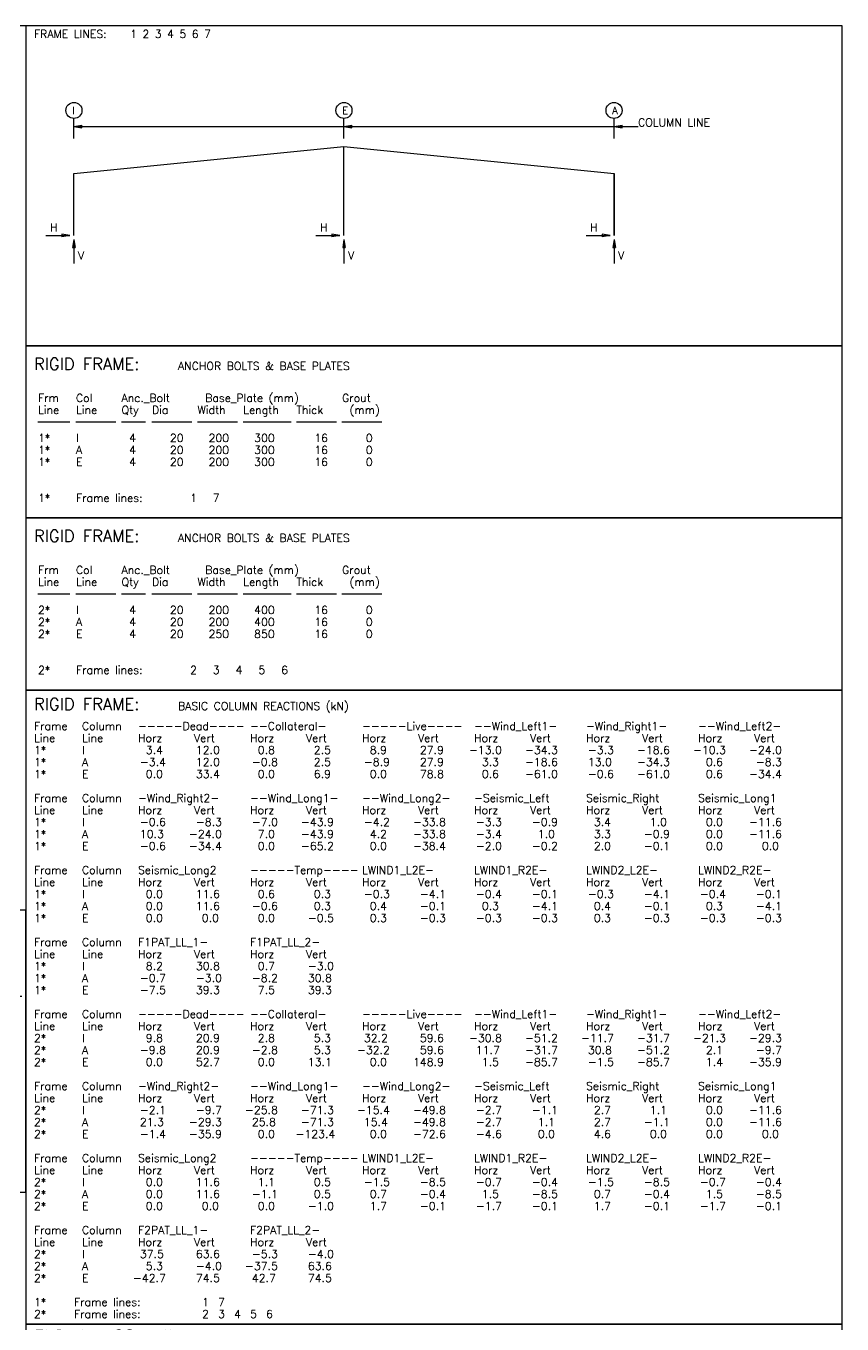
# Model space of a CAD drawing. Extents: x 0 to 154337, y 0 to 109138.
# Drawn here: x 109535 to 154337, y 37873 to 109138 of the extents above; entities that cross this region are included whole.
import ezdxf

# ---------------------------------------------------------------- set-up
doc = ezdxf.new("R2010")
doc.units = 0
doc.linetypes.add('CONTIN', pattern=[0])
doc.layers.get('0').update_dxf_attribs({"linetype": 'CONTIN'})
for name, color, linetype in [('1', 7, 'CONTIN'), ('13', 1, 'CONTIN'), ('14', 7, 'CONTIN'), ('20', 7, 'CONTIN'), ('22', 7, 'CONTIN'), ('26', 7, 'CONTIN')]:
    doc.layers.add(name, color=color, linetype=linetype)
doc.styles.add('SIMPLEX', font='SIMPLEX')

# ---------------------------------------------------------------- blocks, each defined once
blk = doc.blocks.new('MARROW')
for p, q in [((0, 0), (-2.54, 0.42)), ((-2.54, 0.42), (-2.54, -0.42)), ((0, 0), (-2.54, -0.42))]:
    blk.add_line(p, q)
blk = doc.blocks.new('RFRM-1', base_point=(-2635.405, 11498.392))
for p, q in [((42166.469, 11498.392), (-2635.405, 11498.392)), ((-2635.405, 11498.392), (-2635.405, -6070.971)), ((42166.469, -6070.971), (42166.469, 11498.392)), ((-2635.405, -6070.971), (42166.469, -6070.971))]:
    blk.add_line(p, q)
at = {"layer": '1'}
for p, q in [((0, 5323.912), (0, 6421.998)), ((14824.147, 5323.912), (14824.147, 6421.998)), ((29648.295, 5323.912), (29648.295, 6421.998)), ((0, 5982.763), (30965.998, 5982.763)), ((0, 3402.263), (14824.147, 4884.678)), ((14824.147, 4884.678), (29648.295, 3402.263)), ((14824.147, 0), (14824.147, 4884.678)), ((0, 0), (0, 3402.263)), ((0, 0), (0, 3402.263)), ((29648.295, 3402.263), (29648.295, 0)), ((29648.295, 0), (29648.295, 3402.263)), ((-1537.319, 0), (-219.617, 0)), ((13286.829, 0), (14604.53, 0)), ((28110.975, 0), (29428.678, 0)), ((0, -219.617), (0, -1537.319)), ((14824.147, -219.617), (14824.147, -1537.319)), ((29648.295, -219.617), (29648.295, -1537.319))]:
    blk.add_line(p, q, dxfattribs=at)
at = {"layer": '13'}
for centre in [(0, 6861.232), (14824.147, 6861.232), (29648.295, 6861.232)]:
    blk.add_circle(centre, 439.234, dxfattribs=at)
at = {"layer": '1', "xscale": 172.927, "yscale": 172.927, "zscale": 172.927}
for p, rotation in [((0, 5982.763), 180), ((14824.147, 5982.763), 180), ((29648.295, 5982.763), 180), ((0, -219.617), 90), ((14824.147, -219.617), 90), ((29648.295, -219.617), 90)]:
    blk.add_blockref('MARROW', p, dxfattribs=dict(at, rotation=rotation))
for p in [(-219.617, 0), (14604.53, 0), (29428.678, 0)]:
    blk.add_blockref('MARROW', p, dxfattribs=at)
at = {"layer": '13', "style": 'SIMPLEX'}
for s, p in [('I', (-98.828, 6663.576)), ('E', (14725.319, 6663.576)), ('A', (29549.467, 6663.576))]:
    blk.add_text(s, height=395.311, dxfattribs=at).set_placement(p)
at = {"layer": '14', "style": 'SIMPLEX'}
for s, p in [('FRAME LINES:', (-2196.171, 10839.541)), ('1 2 3 4 5 6 7', (3074.639, 10839.541)), ('COLUMN LINE', (30965.998, 5982.763)), ('H', (-1317.702, 219.617)), ('H', (13506.445, 219.617)), ('H', (28330.594, 219.617)), ('V', (219.617, -1317.702)), ('V', (15043.766, -1317.702)), ('V', (29867.912, -1317.702))]:
    blk.add_text(s, height=439.234, dxfattribs=at).set_placement(p)
blk = doc.blocks.new('BOLT01')
for p, q in [((44801.875, 0), (0, 0)), ((0, 0), (0, -9443.533)), ((44801.875, -9443.533), (44801.875, 0)), ((0, -9443.533), (44801.875, -9443.533))]:
    blk.add_line(p, q)
at = {"layer": '14'}
for p, q in [((658.851, -4172.724), (2415.787, -4172.724)), ((2745.213, -4172.724), (4941.384, -4172.724)), ((5248.847, -4172.724), (6566.55, -4172.724)), ((6917.936, -4172.724), (9114.106, -4172.724)), ((9421.569, -4172.724), (11617.739, -4172.724)), ((11925.202, -4172.724), (14560.607, -4172.724)), ((14846.107, -4172.724), (17042.277, -4172.724)), ((17349.74, -4172.724), (19545.91, -4172.724))]:
    blk.add_line(p, q, dxfattribs=at)
at = {"layer": '13', "style": 'SIMPLEX'}
for s, p in [('1*', (658.851, -5270.809)), ('I', (2745.213, -5270.809)), ('1*', (658.851, -5929.661)), ('A', (2745.213, -5929.661)), ('1*', (658.851, -6588.512)), ('E', (2745.213, -6588.512)), ('1*', (658.851, -8565.065)), ('1', (9004.297, -8565.065)), ('7', (10256.114, -8565.065))]:
    blk.add_text(s, height=439.234, dxfattribs=at).set_placement(p)
at = {"layer": '14', "style": 'SIMPLEX'}
for s, p in [('Frm', (658.851, -3074.639)), ('Col', (2745.213, -3074.639)), ('Anc._Bolt', (5248.847, -3074.639)), ('Base_Plate (mm)', (9838.841, -3074.639)), ('Grout', (17349.74, -3074.639)), ('Line', (658.851, -3733.49)), ('Line', (2745.213, -3733.49)), ('Qty', (5248.847, -3733.49)), ('Dia', (6917.936, -3733.49)), ('Width', (9421.569, -3733.49)), ('Length', (11925.202, -3733.49)), ('Thick', (14846.107, -3733.49)), ('(mm)', (17767.014, -3733.49)), ('Frame lines:', (2745.213, -8565.065))]:
    blk.add_text(s, height=439.234, dxfattribs=at).set_placement(p)
at = {"layer": '20', "style": 'SIMPLEX'}
for s, height, p in [('RIGID FRAME:', 658.851, (439.234, -1317.702)), ('ANCHOR BOLTS & BASE PLATES', 439.234, (8345.448, -1317.702))]:
    blk.add_text(s, height=height, dxfattribs=at).set_placement(p)
at = {"layer": '26', "style": 'SIMPLEX'}
for s, p in [('4', (5666.119, -5270.809)), ('   20', (6917.936, -5270.809)), ('  200', (9421.569, -5270.809)), ('  300', (11925.202, -5270.809)), ('   16', (14846.107, -5270.809)), ('    0', (17349.74, -5270.809)), ('4', (5666.119, -5929.661)), ('   20', (6917.936, -5929.661)), ('  200', (9421.569, -5929.661)), ('  300', (11925.202, -5929.661)), ('   16', (14846.107, -5929.661)), ('    0', (17349.74, -5929.661)), ('4', (5666.119, -6588.512)), ('   20', (6917.936, -6588.512)), ('  200', (9421.569, -6588.512)), ('  300', (11925.202, -6588.512)), ('   16', (14846.107, -6588.512)), ('    0', (17349.74, -6588.512))]:
    blk.add_text(s, height=439.234, dxfattribs=at).set_placement(p)
blk = doc.blocks.new('BOLT02')
for p, q in [((44801.875, 0), (0, 0)), ((0, 0), (0, -9443.533)), ((44801.875, -9443.533), (44801.875, 0)), ((0, -9443.533), (44801.875, -9443.533))]:
    blk.add_line(p, q)
at = {"layer": '14'}
for p, q in [((658.851, -4172.724), (2415.787, -4172.724)), ((2745.213, -4172.724), (4941.384, -4172.724)), ((5248.847, -4172.724), (6566.55, -4172.724)), ((6917.936, -4172.724), (9114.106, -4172.724)), ((9421.569, -4172.724), (11617.739, -4172.724)), ((11925.202, -4172.724), (14560.607, -4172.724)), ((14846.107, -4172.724), (17042.277, -4172.724)), ((17349.74, -4172.724), (19545.91, -4172.724))]:
    blk.add_line(p, q, dxfattribs=at)
at = {"layer": '13', "style": 'SIMPLEX'}
for s, p in [('2*', (658.851, -5270.809)), ('I', (2745.213, -5270.809)), ('2*', (658.851, -5929.661)), ('A', (2745.213, -5929.661)), ('2*', (658.851, -6588.512)), ('E', (2745.213, -6588.512)), ('2*', (658.851, -8565.065)), ('2', (9004.297, -8565.065)), ('3', (10256.114, -8565.065)), ('4', (11507.932, -8565.065)), ('5', (12759.749, -8565.065)), ('6', (14011.566, -8565.065))]:
    blk.add_text(s, height=439.234, dxfattribs=at).set_placement(p)
at = {"layer": '14', "style": 'SIMPLEX'}
for s, p in [('Frm', (658.851, -3074.639)), ('Col', (2745.213, -3074.639)), ('Anc._Bolt', (5248.847, -3074.639)), ('Base_Plate (mm)', (9838.841, -3074.639)), ('Grout', (17349.74, -3074.639)), ('Line', (658.851, -3733.49)), ('Line', (2745.213, -3733.49)), ('Qty', (5248.847, -3733.49)), ('Dia', (6917.936, -3733.49)), ('Width', (9421.569, -3733.49)), ('Length', (11925.202, -3733.49)), ('Thick', (14846.107, -3733.49)), ('(mm)', (17767.014, -3733.49)), ('Frame lines:', (2745.213, -8565.065))]:
    blk.add_text(s, height=439.234, dxfattribs=at).set_placement(p)
at = {"layer": '20', "style": 'SIMPLEX'}
for s, height, p in [('RIGID FRAME:', 658.851, (439.234, -1317.702)), ('ANCHOR BOLTS & BASE PLATES', 439.234, (8345.448, -1317.702))]:
    blk.add_text(s, height=height, dxfattribs=at).set_placement(p)
at = {"layer": '26', "style": 'SIMPLEX'}
for s, p in [('4', (5666.119, -5270.809)), ('   20', (6917.936, -5270.809)), ('  200', (9421.569, -5270.809)), ('  400', (11925.202, -5270.809)), ('   16', (14846.107, -5270.809)), ('    0', (17349.74, -5270.809)), ('4', (5666.119, -5929.661)), ('   20', (6917.936, -5929.661)), ('  200', (9421.569, -5929.661)), ('  400', (11925.202, -5929.661)), ('   16', (14846.107, -5929.661)), ('    0', (17349.74, -5929.661)), ('4', (5666.119, -6588.512)), ('   20', (6917.936, -6588.512)), ('  250', (9421.569, -6588.512)), ('  850', (11925.202, -6588.512)), ('   16', (14846.107, -6588.512)), ('    0', (17349.74, -6588.512))]:
    blk.add_text(s, height=439.234, dxfattribs=at).set_placement(p)
blk = doc.blocks.new('RFBASE')
at = {"layer": '1'}
for p, q in [((44801.875, 0), (0, 0)), ((0, 0), (0, -34809.293)), ((44801.875, -34809.293), (44801.875, 0)), ((0, -34809.293), (44801.875, -34809.293))]:
    blk.add_line(p, q, dxfattribs=at)
at = {"layer": '13', "style": 'SIMPLEX'}
for s, p in [('1*', (439.234, -3513.873)), ('I', (3074.639, -3513.873)), ('1*', (439.234, -4172.724)), ('A', (3074.639, -4172.724)), ('1*', (439.234, -4831.576)), ('E', (3074.639, -4831.576)), ('1*', (439.234, -7466.981)), ('I', (3074.639, -7466.981)), ('1*', (439.234, -8125.832)), ('A', (3074.639, -8125.832)), ('1*', (439.234, -8784.683)), ('E', (3074.639, -8784.683)), ('1*', (439.234, -11420.088)), ('I', (3074.639, -11420.088)), ('1*', (439.234, -12078.939)), ('A', (3074.639, -12078.939)), ('1*', (439.234, -12737.79)), ('E', (3074.639, -12737.79)), ('1*', (439.234, -15373.194)), ('I', (3074.639, -15373.194)), ('1*', (439.234, -16032.046)), ('A', (3074.639, -16032.046)), ('1*', (439.234, -16690.896)), ('E', (3074.639, -16690.896)), ('2*', (439.234, -19326.303)), ('I', (3074.639, -19326.303)), ('2*', (439.234, -19985.154)), ('A', (3074.639, -19985.154)), ('2*', (439.234, -20644.004)), ('E', (3074.639, -20644.004)), ('2*', (439.234, -23279.41)), ('2*', (439.234, -23938.262)), ('A', (3074.639, -23938.262)), ('I', (3074.639, -23279.41)), ('2*', (439.234, -24597.111)), ('E', (3074.639, -24597.111)), ('2*', (439.234, -27232.518)), ('I', (3074.639, -27232.518)), ('2*', (439.234, -27891.367)), ('A', (3074.639, -27891.367)), ('2*', (439.234, -28550.217)), ('E', (3074.639, -28550.217)), ('2*', (439.234, -31185.619)), ('I', (3074.639, -31185.619)), ('2*', (439.234, -31844.469)), ('2*', (439.234, -32503.318)), ('A', (3074.639, -31844.469)), ('E', (3074.639, -32503.318)), ('1*', (439.234, -33821.016)), ('1', (9663.15, -33821.016)), ('7', (10541.618, -33821.016)), ('2*', (439.234, -34479.867)), ('2', (9663.15, -34479.867)), ('3', (10541.618, -34479.867)), ('4', (11420.087, -34479.867)), ('5', (12298.555, -34479.867)), ('6', (13177.023, -34479.867))]:
    blk.add_text(s, height=439.234, dxfattribs=at).set_placement(p)
at = {"layer": '14', "style": 'SIMPLEX'}
for s, p in [('Frame', (439.234, -2196.171)), ('Column', (3074.639, -2196.171)), ('-----Dead----', (6149.278, -2196.171)), ('--Collateral-', (12298.555, -2196.171)), ('-----Live----', (18447.832, -2196.171)), ('--Wind_Left1-', (24597.109, -2196.171)), ('-Wind_Right1-', (30746.387, -2196.171)), ('--Wind_Left2-', (36895.664, -2196.171)), ('Line', (439.234, -2855.022)), ('Line', (3074.639, -2855.022)), ('Horz', (6149.278, -2855.022)), ('Vert', (9223.916, -2855.022)), ('Horz', (12298.555, -2855.022)), ('Vert', (15373.193, -2855.022)), ('Horz', (18447.832, -2855.022)), ('Vert', (21522.471, -2855.022)), ('Horz', (24597.109, -2855.022)), ('Vert', (27671.75, -2855.022)), ('Horz', (30746.387, -2855.022)), ('Vert', (33821.023, -2855.022)), ('Horz', (36895.664, -2855.022)), ('Vert', (39970.305, -2855.022)), ('-Wind_Right2-', (6149.278, -6149.278)), ('--Wind_Long1-', (12298.555, -6149.278)), ('--Wind_Long2-', (18447.832, -6149.278)), ('-Seismic_Left', (24597.109, -6149.278)), ('Seismic_Right', (30746.387, -6149.278)), ('Seismic_Long1', (36895.664, -6149.278)), ('Frame', (439.234, -6149.278)), ('Line', (439.234, -6808.13)), ('Column', (3074.639, -6149.278)), ('Line', (3074.639, -6808.13)), ('Horz', (6149.278, -6808.13)), ('Vert', (9223.916, -6808.13)), ('Horz', (12298.555, -6808.13)), ('Vert', (15373.193, -6808.13)), ('Horz', (18447.832, -6808.13)), ('Vert', (21522.471, -6808.13)), ('Horz', (24597.109, -6808.13)), ('Vert', (27671.75, -6808.13)), ('Horz', (30746.387, -6808.13)), ('Vert', (33821.023, -6808.13)), ('Horz', (36895.664, -6808.13)), ('Vert', (39970.305, -6808.13)), ('Frame', (439.234, -10102.386)), ('Column', (3074.639, -10102.386)), ('Seismic_Long2', (6149.278, -10102.386)), ('-----Temp----', (12298.555, -10102.386)), ('LWIND1_L2E-', (18447.832, -10102.386)), ('LWIND1_R2E-', (24597.109, -10102.386)), ('LWIND2_L2E-', (30746.387, -10102.386)), ('LWIND2_R2E-', (36895.664, -10102.386)), ('Line', (439.234, -10761.236)), ('Line', (3074.639, -10761.236)), ('Horz', (6149.278, -10761.236)), ('Vert', (9223.916, -10761.236)), ('Horz', (12298.555, -10761.236)), ('Vert', (15373.193, -10761.236)), ('Horz', (18447.832, -10761.236)), ('Vert', (21522.471, -10761.236)), ('Horz', (24597.109, -10761.236)), ('Vert', (27671.75, -10761.236)), ('Horz', (30746.387, -10761.236)), ('Vert', (33821.023, -10761.236)), ('Horz', (36895.664, -10761.236)), ('Vert', (39970.305, -10761.236)), ('Frame', (439.234, -14055.492)), ('Column', (3074.639, -14055.492)), ('F1PAT_LL_1-', (6149.278, -14055.492)), ('F1PAT_LL_2-', (12298.555, -14055.492)), ('Line', (439.234, -14714.344)), ('Line', (3074.639, -14714.344)), ('Horz', (6149.278, -14714.344)), ('Vert', (9223.916, -14714.344)), ('Horz', (12298.555, -14714.344)), ('Vert', (15373.193, -14714.344)), ('Frame', (439.234, -18008.6)), ('Column', (3074.639, -18008.6)), ('-----Dead----', (6149.278, -18008.6)), ('--Collateral-', (12298.555, -18008.6)), ('-----Live----', (18447.832, -18008.6)), ('--Wind_Left1-', (24597.109, -18008.6)), ('-Wind_Right1-', (30746.387, -18008.6)), ('--Wind_Left2-', (36895.664, -18008.6)), ('Line', (439.234, -18667.451)), ('Line', (3074.639, -18667.451)), ('Horz', (6149.278, -18667.451)), ('Vert', (9223.916, -18667.451)), ('Horz', (12298.555, -18667.451)), ('Vert', (15373.193, -18667.451)), ('Horz', (18447.832, -18667.451)), ('Vert', (21522.471, -18667.451)), ('Horz', (24597.109, -18667.451)), ('Vert', (27671.75, -18667.451)), ('Horz', (30746.387, -18667.451)), ('Vert', (33821.023, -18667.451)), ('Horz', (36895.664, -18667.451)), ('Vert', (39970.305, -18667.451)), ('Frame', (439.234, -21961.707)), ('Column', (3074.639, -21961.707)), ('-Wind_Right2-', (6149.278, -21961.707)), ('--Wind_Long1-', (12298.555, -21961.707)), ('--Wind_Long2-', (18447.832, -21961.707)), ('-Seismic_Left', (24597.109, -21961.707)), ('Seismic_Right', (30746.387, -21961.707)), ('Seismic_Long1', (36895.664, -21961.707)), ('Line', (439.234, -22620.559)), ('Line', (3074.639, -22620.559)), ('Horz', (6149.278, -22620.559)), ('Vert', (9223.916, -22620.559)), ('Horz', (12298.555, -22620.559)), ('Vert', (15373.193, -22620.559)), ('Horz', (18447.832, -22620.559)), ('Vert', (21522.471, -22620.559)), ('Horz', (24597.109, -22620.559)), ('Vert', (27671.75, -22620.559)), ('Horz', (30746.387, -22620.559)), ('Vert', (33821.023, -22620.559)), ('Horz', (36895.664, -22620.559)), ('Vert', (39970.305, -22620.559)), ('Frame', (439.234, -25914.814)), ('Column', (3074.639, -25914.814)), ('Seismic_Long2', (6149.278, -25914.814)), ('-----Temp----', (12298.555, -25914.814)), ('LWIND1_L2E-', (18447.832, -25914.814)), ('LWIND1_R2E-', (24597.109, -25914.814)), ('LWIND2_L2E-', (30746.387, -25914.814)), ('LWIND2_R2E-', (36895.664, -25914.814)), ('Line', (439.234, -26573.664)), ('Line', (3074.639, -26573.664)), ('Horz', (6149.278, -26573.664)), ('Vert', (9223.916, -26573.664)), ('Horz', (12298.555, -26573.664)), ('Vert', (15373.193, -26573.664)), ('Horz', (18447.832, -26573.664)), ('Vert', (21522.471, -26573.664)), ('Horz', (24597.109, -26573.664)), ('Vert', (27671.75, -26573.664)), ('Horz', (30746.387, -26573.664)), ('Vert', (33821.023, -26573.664)), ('Horz', (36895.664, -26573.664)), ('Vert', (39970.305, -26573.664)), ('Frame', (439.234, -29867.916)), ('Column', (3074.639, -29867.916)), ('F2PAT_LL_1-', (6149.278, -29867.916)), ('F2PAT_LL_2-', (12298.555, -29867.916)), ('Line', (439.234, -30526.766)), ('Line', (3074.639, -30526.766)), ('Horz', (6149.278, -30526.766)), ('Vert', (9223.916, -30526.766)), ('Horz', (12298.555, -30526.766)), ('Vert', (15373.193, -30526.766)), ('Frame lines:', (2635.404, -33821.016)), ('Frame lines:', (2635.404, -34479.867))]:
    blk.add_text(s, height=439.234, dxfattribs=at).set_placement(p)
at = {"layer": '20', "style": 'SIMPLEX'}
for s, height, p in [('RIGID FRAME:', 658.851, (439.234, -1098.085)), ('BASIC COLUMN REACTIONS (kN)', 439.234, (8345.448, -1098.085))]:
    blk.add_text(s, height=height, dxfattribs=at).set_placement(p)
at = {"layer": '26', "style": 'SIMPLEX'}
for s, p in [('    3.4', (5270.809, -3513.873)), ('   12.0', (8345.448, -3513.873)), ('    0.8', (11420.087, -3513.873)), ('    2.5', (14494.725, -3513.873)), ('    8.9', (17569.363, -3513.873)), ('   27.9', (20644.002, -3513.873)), ('  -13.0', (23718.641, -3513.873)), ('  -34.3', (26793.279, -3513.873)), ('   -3.3', (29867.92, -3513.873)), ('  -18.6', (32942.559, -3513.873)), ('  -10.3', (36017.199, -3513.873)), ('  -24.0', (39091.84, -3513.873)), ('   -3.4', (5270.809, -4172.724)), ('   12.0', (8345.448, -4172.724)), ('   -0.8', (11420.087, -4172.724)), ('    2.5', (14494.725, -4172.724)), ('   -8.9', (17569.363, -4172.724)), ('   27.9', (20644.002, -4172.724)), ('    3.3', (23718.641, -4172.724)), ('  -18.6', (26793.279, -4172.724)), ('   13.0', (29867.92, -4172.724)), ('  -34.3', (32942.559, -4172.724)), ('    0.6', (36017.199, -4172.724)), ('   -8.3', (39091.84, -4172.724)), ('    0.0', (5270.809, -4831.576)), ('   33.4', (8345.448, -4831.576)), ('    0.0', (11420.087, -4831.576)), ('    6.9', (14494.725, -4831.576)), ('    0.0', (17569.363, -4831.576)), ('   78.8', (20644.002, -4831.576)), ('    0.6', (23718.641, -4831.576)), ('  -61.0', (26793.279, -4831.576)), ('   -0.6', (29867.92, -4831.576)), ('  -61.0', (32942.559, -4831.576)), ('    0.6', (36017.199, -4831.576)), ('  -34.4', (39091.84, -4831.576)), ('   -0.6', (5270.809, -7466.981)), ('   -8.3', (8345.448, -7466.981)), ('   -7.0', (11420.087, -7466.981)), ('  -43.9', (14494.725, -7466.981)), ('   -4.2', (17569.363, -7466.981)), ('  -33.8', (20644.002, -7466.981)), ('   -3.3', (23718.641, -7466.981)), ('   -0.9', (26793.279, -7466.981)), ('    3.4', (29867.92, -7466.981)), ('    1.0', (32942.559, -7466.981)), ('    0.0', (36017.199, -7466.981)), ('  -11.6', (39091.84, -7466.981)), ('   10.3', (5270.809, -8125.832)), ('  -24.0', (8345.448, -8125.832)), ('    7.0', (11420.087, -8125.832)), ('  -43.9', (14494.725, -8125.832)), ('    4.2', (17569.363, -8125.832)), ('  -33.8', (20644.002, -8125.832)), ('   -3.4', (23718.641, -8125.832)), ('    1.0', (26793.279, -8125.832)), ('    3.3', (29867.92, -8125.832)), ('   -0.9', (32942.559, -8125.832)), ('    0.0', (36017.199, -8125.832)), ('  -11.6', (39091.84, -8125.832)), ('   -0.6', (5270.809, -8784.683)), ('  -34.4', (8345.448, -8784.683)), ('    0.0', (11420.087, -8784.683)), ('  -65.2', (14494.725, -8784.683)), ('    0.0', (17569.363, -8784.683)), ('  -38.4', (20644.002, -8784.683)), ('   -2.0', (23718.641, -8784.683)), ('   -0.2', (26793.279, -8784.683)), ('    2.0', (29867.92, -8784.683)), ('   -0.1', (32942.559, -8784.683)), ('    0.0', (36017.199, -8784.683)), ('    0.0', (39091.84, -8784.683)), ('    0.0', (5270.809, -11420.088)), ('   11.6', (8345.448, -11420.088)), ('    0.6', (11420.087, -11420.088)), ('    0.3', (14494.725, -11420.088)), ('   -0.3', (17569.363, -11420.088)), ('   -4.1', (20644.002, -11420.088)), ('   -0.4', (23718.641, -11420.088)), ('   -0.1', (26793.279, -11420.088)), ('   -0.3', (29867.92, -11420.088)), ('   -4.1', (32942.559, -11420.088)), ('   -0.4', (36017.199, -11420.088)), ('   -0.1', (39091.84, -11420.088)), ('    0.0', (5270.809, -12078.939)), ('   11.6', (8345.448, -12078.939)), ('   -0.6', (11420.087, -12078.939)), ('    0.3', (14494.725, -12078.939)), ('    0.4', (17569.363, -12078.939)), ('   -0.1', (20644.002, -12078.939)), ('    0.3', (23718.641, -12078.939)), ('   -4.1', (26793.279, -12078.939)), ('    0.4', (29867.92, -12078.939)), ('   -0.1', (32942.559, -12078.939)), ('    0.3', (36017.199, -12078.939)), ('   -4.1', (39091.84, -12078.939)), ('    0.0', (5270.809, -12737.79)), ('    0.0', (8345.448, -12737.79)), ('    0.0', (11420.087, -12737.79)), ('   -0.5', (14494.725, -12737.79)), ('    0.3', (17569.363, -12737.79)), ('   -0.3', (20644.002, -12737.79)), ('   -0.3', (23718.641, -12737.79)), ('   -0.3', (26793.279, -12737.79)), ('    0.3', (29867.92, -12737.79)), ('   -0.3', (32942.559, -12737.79)), ('   -0.3', (36017.199, -12737.79)), ('   -0.3', (39091.84, -12737.79)), ('    8.2', (5270.809, -15373.194)), ('   30.8', (8345.448, -15373.194)), ('    0.7', (11420.087, -15373.194)), ('   -3.0', (14494.725, -15373.194)), ('   -0.7', (5270.809, -16032.046)), ('   -3.0', (8345.448, -16032.046)), ('   -8.2', (11420.087, -16032.046)), ('   30.8', (14494.725, -16032.046)), ('   -7.5', (5270.809, -16690.896)), ('   39.3', (8345.448, -16690.896)), ('    7.5', (11420.087, -16690.896)), ('   39.3', (14494.725, -16690.896)), ('    9.8', (5270.809, -19326.303)), ('   20.9', (8345.448, -19326.303)), ('    2.8', (11420.087, -19326.303)), ('    5.3', (14494.725, -19326.303)), ('   32.2', (17569.363, -19326.303)), ('   59.6', (20644.002, -19326.303)), ('  -30.8', (23718.641, -19326.303)), ('  -51.2', (26793.279, -19326.303)), ('  -11.7', (29867.92, -19326.303)), ('  -31.7', (32942.559, -19326.303)), ('  -21.3', (36017.199, -19326.303)), ('  -29.3', (39091.84, -19326.303)), ('   -9.8', (5270.809, -19985.154)), ('   20.9', (8345.448, -19985.154)), ('   -2.8', (11420.087, -19985.154)), ('    5.3', (14494.725, -19985.154)), ('  -32.2', (17569.363, -19985.154)), ('   59.6', (20644.002, -19985.154)), ('   11.7', (23718.641, -19985.154)), ('  -31.7', (26793.279, -19985.154)), ('   30.8', (29867.92, -19985.154)), ('  -51.2', (32942.559, -19985.154)), ('    2.1', (36017.199, -19985.154)), ('   -9.7', (39091.84, -19985.154)), ('    0.0', (5270.809, -20644.004)), ('   52.7', (8345.448, -20644.004)), ('    0.0', (11420.087, -20644.004)), ('   13.1', (14494.725, -20644.004)), ('    0.0', (17569.363, -20644.004)), ('  148.9', (20644.002, -20644.004)), ('    1.5', (23718.641, -20644.004)), ('  -85.7', (26793.279, -20644.004)), ('   -1.5', (29867.92, -20644.004)), ('  -85.7', (32942.559, -20644.004)), ('    1.4', (36017.199, -20644.004)), ('  -35.9', (39091.84, -20644.004)), ('   21.3', (5270.809, -23938.262)), ('   -2.1', (5270.809, -23279.41)), ('  -29.3', (8345.448, -23938.262)), ('   -9.7', (8345.448, -23279.41)), ('  -25.8', (11420.087, -23279.41)), ('   25.8', (11420.087, -23938.262)), ('  -71.3', (14494.725, -23279.41)), ('  -71.3', (14494.725, -23938.262)), ('  -15.4', (17569.363, -23279.41)), ('   15.4', (17569.363, -23938.262)), ('  -49.8', (20644.002, -23279.41)), ('  -49.8', (20644.002, -23938.262)), ('   -2.7', (23718.641, -23279.41)), ('   -2.7', (23718.641, -23938.262)), ('   -1.1', (26793.279, -23279.41)), ('    1.1', (26793.279, -23938.262)), ('    2.7', (29867.92, -23279.41)), ('    2.7', (29867.92, -23938.262)), ('   -1.1', (32942.559, -23938.262)), ('    1.1', (32942.559, -23279.41)), ('    0.0', (36017.199, -23279.41)), ('    0.0', (36017.199, -23938.262)), ('  -11.6', (39091.84, -23279.41)), ('  -11.6', (39091.84, -23938.262)), ('   -1.4', (5270.809, -24597.111)), ('  -35.9', (8345.448, -24597.111)), ('    0.0', (11420.087, -24597.111)), (' -123.4', (14494.725, -24597.111)), ('    0.0', (17569.363, -24597.111)), ('  -72.6', (20644.002, -24597.111)), ('   -4.6', (23718.641, -24597.111)), ('    0.0', (26793.279, -24597.111)), ('    4.6', (29867.92, -24597.111)), ('    0.0', (32942.559, -24597.111)), ('    0.0', (36017.199, -24597.111)), ('    0.0', (39091.84, -24597.111)), ('    0.0', (5270.809, -27232.518)), ('   11.6', (8345.448, -27232.518)), ('    1.1', (11420.087, -27232.518)), ('    0.5', (14494.725, -27232.518)), ('   -1.5', (17569.363, -27232.518)), ('   -8.5', (20644.002, -27232.518)), ('   -0.7', (23718.641, -27232.518)), ('   -0.4', (26793.279, -27232.518)), ('   -1.5', (29867.92, -27232.518)), ('   -8.5', (32942.559, -27232.518)), ('   -0.7', (36017.199, -27232.518)), ('   -0.4', (39091.84, -27232.518)), ('    0.0', (5270.809, -27891.367)), ('   11.6', (8345.448, -27891.367)), ('   -1.1', (11420.087, -27891.367)), ('    0.5', (14494.725, -27891.367)), ('    0.7', (17569.363, -27891.367)), ('   -0.4', (20644.002, -27891.367)), ('    1.5', (23718.641, -27891.367)), ('   -8.5', (26793.279, -27891.367)), ('    0.7', (29867.92, -27891.367)), ('   -0.4', (32942.559, -27891.367)), ('    1.5', (36017.199, -27891.367)), ('   -8.5', (39091.84, -27891.367)), ('    0.0', (5270.809, -28550.217)), ('    0.0', (8345.448, -28550.217)), ('    0.0', (11420.087, -28550.217)), ('   -1.0', (14494.725, -28550.217)), ('    1.7', (17569.363, -28550.217)), ('   -0.1', (20644.002, -28550.217)), ('   -1.7', (23718.641, -28550.217)), ('   -0.1', (26793.279, -28550.217)), ('    1.7', (29867.92, -28550.217)), ('   -0.1', (32942.559, -28550.217)), ('   -1.7', (36017.199, -28550.217)), ('   -0.1', (39091.84, -28550.217)), ('   37.5', (5270.809, -31185.619)), ('   63.6', (8345.448, -31185.619)), ('   -5.3', (11420.087, -31185.619)), ('   -4.0', (14494.725, -31185.619)), ('  -42.7', (5270.809, -32503.318)), ('    5.3', (5270.809, -31844.469)), ('   74.5', (8345.448, -32503.318)), ('   -4.0', (8345.448, -31844.469)), ('  -37.5', (11420.087, -31844.469)), ('   42.7', (11420.087, -32503.318)), ('   74.5', (14494.725, -32503.318)), ('   63.6', (14494.725, -31844.469))]:
    blk.add_text(s, height=439.234, dxfattribs=at).set_placement(p)
blk = doc.blocks.new('EWTABL')
for p, q in [((44801.875, 0), (0, 0)), ((0, 0), (0, -14384.919)), ((44801.875, -14384.919), (44801.875, 0)), ((0, -14384.919), (44801.875, -14384.919))]:
    blk.add_line(p, q)
at = {"layer": '13', "style": 'SIMPLEX'}
for s, p in [('1', (658.851, -3843.299)), ('H', (2745.213, -3843.299)), ('1', (658.851, -4502.15)), ('G', (2745.213, -4502.15)), ('1', (658.851, -5161.001)), ('F', (2745.213, -5161.001)), ('1', (658.851, -5819.853)), ('E', (2745.213, -5819.853)), ('1', (658.851, -6478.704)), ('D', (2745.213, -6478.704)), ('1', (658.851, -7137.555)), ('C', (2745.213, -7137.555)), ('1', (658.851, -7796.406)), ('B', (2745.213, -7796.406)), ('7', (658.851, -8455.258)), ('B', (2745.213, -8455.258)), ('7', (658.851, -9114.108)), ('C', (2745.213, -9114.108)), ('7', (658.851, -9772.96)), ('D', (2745.213, -9772.96)), ('7', (658.851, -10431.812)), ('7', (658.851, -11090.662)), ('E', (2745.213, -10431.812)), ('F', (2745.213, -11090.662)), ('7', (658.851, -11749.514)), ('G', (2745.213, -11749.514)), ('7', (658.851, -12408.365)), ('H', (2745.213, -12408.365))]:
    blk.add_text(s, height=439.234, dxfattribs=at).set_placement(p)
at = {"layer": '14', "style": 'SIMPLEX'}
for s, p in [('Seis', (31185.621, -1866.745)), ('Frm', (658.851, -2525.596)), ('Col', (2745.213, -2525.596)), ('---Dead---', (4831.575, -2525.596)), ('Collateral', (10102.384, -2525.596)), ('---Live---', (15373.193, -2525.596)), ('Wind_Press', (20644.002, -2525.596)), (' Wind_Suct', (25914.813, -2525.596)), ('Long', (31185.621, -2525.596)), ('Line', (658.851, -3184.448)), ('Line', (2745.213, -3184.448)), ('Horz', (4831.575, -3184.448)), ('Vert', (7466.98, -3184.448)), ('Horz', (10102.384, -3184.448)), ('Vert', (12737.788, -3184.448)), ('Horz', (15373.193, -3184.448)), ('Vert', (18008.598, -3184.448)), ('Horz', (20644.002, -3184.448)), ('Vert', (23279.406, -3184.448)), ('Horz', (25914.813, -3184.448)), ('Vert', (28550.217, -3184.448)), ('Vert', (31185.621, -3184.448))]:
    blk.add_text(s, height=439.234, dxfattribs=at).set_placement(p)
at = {"layer": '20', "style": 'SIMPLEX'}
for s, height, p in [('ENDWALL COLUMN:', 658.851, (439.234, -988.277)), ('BASIC COLUMN REACTIONS (kN)', 439.234, (11200.47, -988.277))]:
    blk.add_text(s, height=height, dxfattribs=at).set_placement(p)
at = {"layer": '26', "style": 'SIMPLEX'}
for s, p in [('    0.0', (3579.758, -3843.299)), ('    2.1', (6215.163, -3843.299)), ('    0.0', (8850.566, -3843.299)), ('    0.0', (11485.972, -3843.299)), ('    0.0', (14121.377, -3843.299)), ('    0.0', (16756.781, -3843.299)), ('   -2.8', (19392.188, -3843.299)), ('    0.0', (22027.592, -3843.299)), ('    3.1', (24662.996, -3843.299)), ('    0.0', (27298.402, -3843.299)), ('    0.0', (29933.807, -3843.299)), ('   -0.5a', (3579.758, -4502.15)), ('    4.1', (6215.163, -4502.15)), ('   -0.3a', (8850.566, -4502.15)), ('    0.9', (11485.972, -4502.15)), ('   -2.9a', (14121.377, -4502.15)), ('    9.9', (16756.781, -4502.15)), ('    1.0', (19392.188, -4502.15)), ('  -14.3', (22027.592, -4502.15)), ('    5.5', (24662.996, -4502.15)), ('   -3.6', (27298.402, -4502.15)), ('    0.0', (29933.807, -4502.15)), ('   -0.9a', (3579.758, -5161.001)), ('    6.1', (6215.163, -5161.001)), ('   -0.5a', (8850.566, -5161.001)), ('    1.7', (11485.972, -5161.001)), ('   -5.2a', (14121.377, -5161.001)), ('   19.8', (16756.781, -5161.001)), ('    3.7', (19392.188, -5161.001)), ('  -28.6', (22027.592, -5161.001)), ('    8.1', (24662.996, -5161.001)), ('   -7.2', (27298.402, -5161.001)), ('    0.0', (29933.807, -5161.001)), ('   -0.9a', (3579.758, -5819.853)), ('    6.2', (6215.163, -5819.853)), ('   -0.4a', (8850.566, -5819.853)), ('    1.7', (11485.972, -5819.853)), ('   -5.1a', (14121.377, -5819.853)), ('   19.8', (16756.781, -5819.853)), ('    3.1', (19392.188, -5819.853)), ('  -28.6', (22027.592, -5819.853)), ('    8.5', (24662.996, -5819.853)), ('   -7.2', (27298.402, -5819.853)), ('    0.0', (29933.807, -5819.853)), ('   -0.9a', (3579.758, -6478.704)), ('    6.1', (6215.163, -6478.704)), ('   -0.5a', (8850.566, -6478.704)), ('    1.7', (11485.972, -6478.704)), ('   -5.2a', (14121.377, -6478.704)), ('   19.8', (16756.781, -6478.704)), ('    3.7', (19392.188, -6478.704)), ('  -28.6', (22027.592, -6478.704)), ('    8.1', (24662.996, -6478.704)), ('   -7.2', (27298.402, -6478.704)), ('    0.0', (29933.807, -6478.704)), ('   -0.5a', (3579.758, -7137.555)), ('    4.1', (6215.163, -7137.555)), ('   -0.3a', (8850.566, -7137.555)), ('    0.9', (11485.972, -7137.555)), ('   -2.9a', (14121.377, -7137.555)), ('    9.9', (16756.781, -7137.555)), ('    1.0', (19392.188, -7137.555)), ('  -14.3', (22027.592, -7137.555)), ('    5.5', (24662.996, -7137.555)), ('   -3.6', (27298.402, -7137.555)), ('    0.0', (29933.807, -7137.555)), ('    0.0', (3579.758, -7796.406)), ('    2.1', (6215.163, -7796.406)), ('    0.0', (8850.566, -7796.406)), ('    0.0', (11485.972, -7796.406)), ('    0.0', (14121.377, -7796.406)), ('    0.0', (16756.781, -7796.406)), ('   -2.8', (19392.188, -7796.406)), ('    0.0', (22027.592, -7796.406)), ('    3.1', (24662.996, -7796.406)), ('    0.0', (27298.402, -7796.406)), ('    0.0', (29933.807, -7796.406)), ('    0.0', (3579.758, -8455.258)), ('    2.1', (6215.163, -8455.258)), ('    0.0', (8850.566, -8455.258)), ('    0.0', (11485.972, -8455.258)), ('    0.0', (14121.377, -8455.258)), ('    0.0', (16756.781, -8455.258)), ('   -2.8', (19392.188, -8455.258)), ('    0.0', (22027.592, -8455.258)), ('    3.1', (24662.996, -8455.258)), ('    0.0', (27298.402, -8455.258)), ('    0.0', (29933.807, -8455.258)), ('   -0.5a', (3579.758, -9114.108)), ('    4.1', (6215.163, -9114.108)), ('   -0.3a', (8850.566, -9114.108)), ('    0.9', (11485.972, -9114.108)), ('   -2.9a', (14121.377, -9114.108)), ('    9.9', (16756.781, -9114.108)), ('    1.0', (19392.188, -9114.108)), ('  -14.3', (22027.592, -9114.108)), ('    5.5', (24662.996, -9114.108)), ('   -3.6', (27298.402, -9114.108)), ('    0.0', (29933.807, -9114.108)), ('   -0.9a', (3579.758, -9772.96)), ('    6.1', (6215.163, -9772.96)), ('   -0.5a', (8850.566, -9772.96)), ('    1.7', (11485.972, -9772.96)), ('   -5.2a', (14121.377, -9772.96)), ('   19.8', (16756.781, -9772.96)), ('    3.7', (19392.188, -9772.96)), ('  -28.6', (22027.592, -9772.96)), ('    8.1', (24662.996, -9772.96)), ('   -7.2', (27298.402, -9772.96)), ('    0.0', (29933.807, -9772.96)), ('   -0.9a', (3579.758, -10431.812)), ('   -0.9a', (3579.758, -11090.662)), ('    6.2', (6215.163, -10431.812)), ('    6.1', (6215.163, -11090.662)), ('   -0.4a', (8850.566, -10431.812)), ('   -0.5a', (8850.566, -11090.662)), ('    1.7', (11485.972, -10431.812)), ('    1.7', (11485.972, -11090.662)), ('   -5.1a', (14121.377, -10431.812)), ('   -5.2a', (14121.377, -11090.662)), ('   19.8', (16756.781, -10431.812)), ('   19.8', (16756.781, -11090.662)), ('    3.1', (19392.188, -10431.812)), ('    3.7', (19392.188, -11090.662)), ('  -28.6', (22027.592, -10431.812)), ('  -28.6', (22027.592, -11090.662)), ('    8.5', (24662.996, -10431.812)), ('    8.1', (24662.996, -11090.662)), ('   -7.2', (27298.402, -10431.812)), ('   -7.2', (27298.402, -11090.662)), ('    0.0', (29933.807, -10431.812)), ('    0.0', (29933.807, -11090.662)), ('   -0.5a', (3579.758, -11749.514)), ('    4.1', (6215.163, -11749.514)), ('   -0.3a', (8850.566, -11749.514)), ('    0.9', (11485.972, -11749.514)), ('   -2.9a', (14121.377, -11749.514)), ('    9.9', (16756.781, -11749.514)), ('    1.0', (19392.188, -11749.514)), ('  -14.3', (22027.592, -11749.514)), ('    5.5', (24662.996, -11749.514)), ('   -3.6', (27298.402, -11749.514)), ('    0.0', (29933.807, -11749.514)), ('    0.0', (3579.758, -12408.365)), ('    2.1', (6215.163, -12408.365)), ('    0.0', (8850.566, -12408.365)), ('    0.0', (11485.972, -12408.365)), ('    0.0', (14121.377, -12408.365)), ('    0.0', (16756.781, -12408.365)), ('   -2.8', (19392.188, -12408.365)), ('    0.0', (22027.592, -12408.365)), ('    3.1', (24662.996, -12408.365)), ('    0.0', (27298.402, -12408.365)), ('    0.0', (29933.807, -12408.365)), ('a - Out-of-Plane to column web reaction', (3623.681, -13726.067))]:
    blk.add_text(s, height=439.234, dxfattribs=at).set_placement(p)
blk = doc.blocks.new('BRACET')
for p, q in [((22400.938, 0), (0, 0)), ((0, 0), (0, -15483.002)), ((22400.938, -15483.002), (22400.938, 0)), ((0, -15483.002), (22400.938, -15483.002))]:
    blk.add_line(p, q)
at = {"layer": '14'}
for p, q in [((219.617, -3404.064), (1427.511, -3404.064)), ((3294.255, -3404.064), (4172.724, -3404.064)), ((219.617, -4721.767), (1976.553, -4721.767)), ((2415.787, -4721.767), (4172.724, -4721.767)), ((4611.958, -4721.767), (6808.128, -4721.767)), ((9004.3, -4721.767), (10761.236, -4721.767)), ((13396.645, -4721.767), (15153.58, -4721.767)), ((16032.046, -4721.767), (17788.982, -4721.767)), ((18228.215, -4721.767), (19985.15, -4721.767)), ((20424.383, -4721.767), (22181.318, -4721.767))]:
    blk.add_line(p, q, dxfattribs=at)
at = {"layer": '1', "style": 'SIMPLEX'}
for s, p in [('Reactions for seismic represent shear force, Eh', (219.617, -14384.917)), ('Reaction values shown are unfactored', (219.617, -15043.769))]:
    blk.add_text(s, height=439.234, dxfattribs=at).set_placement(p)
at = {"layer": '13', "style": 'SIMPLEX'}
for s, p in [('L_EW', (219.617, -5819.852)), ('1', (2855.022, -5819.852)), ('F_SW', (219.617, -6478.703)), ('A', (2855.022, -6478.703)), ('1,2', (4611.958, -6478.703)), ('6,7', (4611.958, -7137.554)), ('R_EW', (219.617, -7796.406)), ('7', (2855.022, -7796.406)), ('B_SW', (219.617, -8455.257)), ('I', (2855.022, -8455.257)), ('7,6', (4611.958, -8455.257)), ('2,1', (4611.958, -9114.107))]:
    blk.add_text(s, height=439.234, dxfattribs=at).set_placement(p)
at = {"layer": '14', "style": 'SIMPLEX'}
for s, p in [('Reactions in plane of wall', (9004.3, -2305.979)), ('Reactions(kN)', (9443.534, -2964.83)), ('Panel_Shear', (16032.046, -2964.83)), ('Wall', (1537.319, -3623.682)), ('Col', (4611.958, -3623.682)), ('Wind', (9004.3, -3623.682)), ('Seismic', (12518.175, -3623.682)), ('( N/m )', (16910.514, -3623.682)), ('Loc', (219.617, -4282.533)), ('Line', (2415.787, -4282.533)), ('Line', (4611.958, -4282.533)), ('Horz', (9004.3, -4282.533)), ('Horz', (13396.645, -4282.533)), ('Wind', (16032.046, -4282.533)), ('Seis', (18228.215, -4282.533)), ('Note', (20424.383, -4282.533))]:
    blk.add_text(s, height=439.234, dxfattribs=at).set_placement(p)
at = {"layer": '20', "style": 'SIMPLEX'}
blk.add_text('BUILDING BRACING REACTIONS', height=658.851, dxfattribs=at).set_placement((219.617, -988.277))
at = {"layer": '26', "style": 'SIMPLEX'}
for s, p in [('(h)', (20863.615, -5819.852)), ('*', (7247.363, -6478.703)), (' 21.6', (9004.3, -6478.703)), (' 12.7', (12957.41, -6478.703)), ('*', (7247.363, -7137.554)), (' 21.6', (9004.3, -7137.554)), (' 12.7', (12957.41, -7137.554)), ('(h)', (20863.615, -7796.406)), ('*', (7247.363, -8455.257)), (' 21.6', (9004.3, -8455.257)), (' 12.7', (12957.41, -8455.257)), ('*', (7247.363, -9114.107)), (' 21.6', (9004.3, -9114.107)), (' 12.7', (12957.41, -9114.107)), ('(h)Rigid frame at endwall', (219.617, -10431.811)), ('*See RF reactions table for vertical and', (219.617, -12408.364)), (' horizontal reactions in plane of the rigid frame.', (219.617, -13067.215))]:
    blk.add_text(s, height=439.234, dxfattribs=at).set_placement(p)

msp = doc.modelspace()

# ---------------------------------------------------------------- linework, layer by layer
at = {"layer": '22'}
for p, q in [((154337.188, 109138.438), (0, 109138.438)), ((154337.188, 0), (154337.188, 109138.438))]:
    msp.add_line(p, q, dxfattribs=at)

# ---------------------------------------------------------------- block references
at = {"layer": '1'}
for name, p in [('RFRM-1', (109535.305, 109138.438)), ('BOLT01', (109535.305, 91569.078)), ('BOLT02', (109535.305, 82125.539)), ('RFBASE', (109535.305, 72682.008)), ('BRACET', (87134.367, 60603.086)), ('EWTABL', (109535.305, 37872.715))]:
    msp.add_blockref(name, p, dxfattribs=at)

doc.saveas('drawing.dxf')
